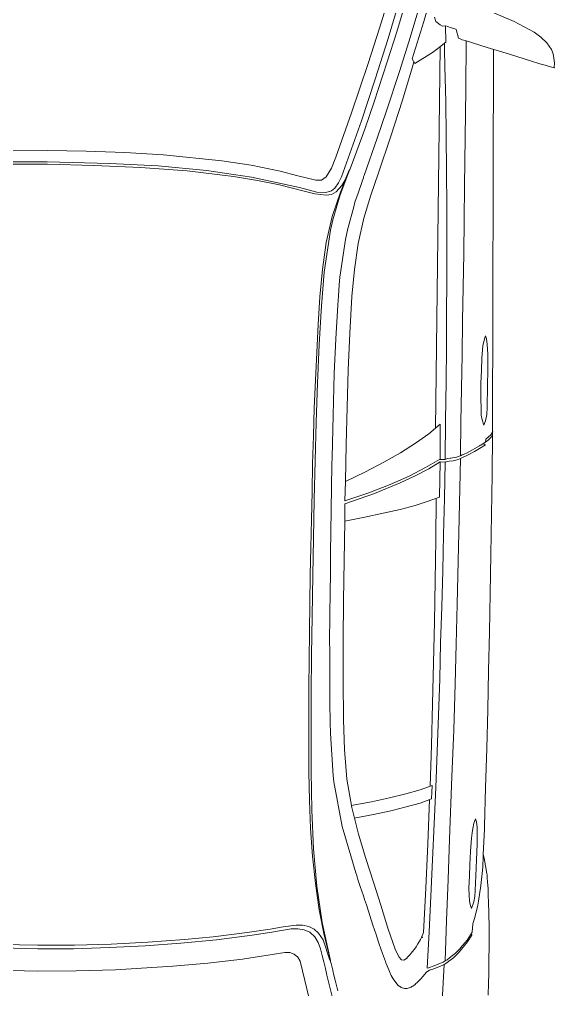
# Model space of a CAD drawing. Header units: inches. Extents: x 13 to 261, y -112 to -47.
# Drawn here: x 53.907 to 55.001, y -70.196 to -68.212 of the extents above; entities that cross this region are included whole.
import ezdxf

# ---------------------------------------------------------------- set-up
doc = ezdxf.new("R2010")
doc.units = ezdxf.units.IN
doc.header["$MEASUREMENT"] = 0
doc.layers.add('AUTOS', color=6, linetype='Continuous', lineweight=20)

msp = doc.modelspace()

# ---------------------------------------------------------------- linework, layer by layer
at = {"layer": 'AUTOS', "linetype": 'Continuous'}
for p, q in [((54.7692, -68.0965), (54.7337, -68.2161)), ((54.6613, -68.2507), (54.6978, -68.1276)), ((54.7019, -68.1597), (54.6785, -68.2374)), ((54.6436, -68.2295), (54.6629, -68.1657)), ((54.7267, -68.1805), (54.7032, -68.2577)), ((54.869, -68.1952), (54.9183, -68.2163)), ((54.7337, -68.2161), (54.7103, -68.2928)), ((54.7587, -68.2159), (54.7559, -68.2073)), ((54.7587, -68.2159), (54.7672, -68.223)), ((54.9183, -68.2163), (54.9595, -68.2383)), ((54.6202, -68.3022), (54.6436, -68.2295)), ((54.6785, -68.2374), (54.6592, -68.2987)), ((54.7672, -68.223), (54.7721, -68.226)), ((54.7721, -68.226), (54.7776, -68.2251)), ((54.7776, -68.2251), (54.7781, -68.2251)), ((54.7831, -68.2267), (54.7781, -68.2251)), ((54.7792, -68.2586), (54.7781, -68.2251)), ((54.7831, -68.2267), (54.7846, -68.2272)), ((54.7846, -68.2272), (54.7881, -68.2282)), ((54.7881, -68.2282), (54.8001, -68.2319)), ((54.8001, -68.2324), (54.8048, -68.2504)), ((54.9734, -68.248), (54.9595, -68.2383)), ((54.6348, -68.3344), (54.6613, -68.2507)), ((54.7032, -68.2577), (54.6845, -68.3185)), ((54.7792, -68.2586), (54.7696, -68.266)), ((54.8093, -68.2525), (54.8048, -68.2504)), ((54.8123, -68.2535), (54.8093, -68.2525)), ((54.8183, -68.2551), (54.8123, -68.2535)), ((54.8636, -68.2691), (54.8183, -68.2551)), ((54.8203, -68.2561), (54.8196, -68.3546)), ((54.9857, -68.2596), (54.9734, -68.248)), ((54.9951, -68.2737), (54.9857, -68.2596)), ((54.7515, -68.2793), (54.7157, -68.3024)), ((54.7626, -68.2714), (54.7515, -68.2793)), ((54.7671, -68.268), (54.7576, -69.0484)), ((54.7696, -68.266), (54.7626, -68.2714)), ((54.7762, -68.2611), (54.7765, -68.2741)), ((54.7765, -68.2741), (54.7771, -68.3081)), ((54.9089, -68.2832), (54.8636, -68.2691)), ((54.8766, -68.2733), (54.8746, -69.0558)), ((54.9951, -68.2737), (54.998, -68.2823)), ((54.6592, -68.2987), (54.6322, -68.3803)), ((54.7157, -68.3024), (54.7103, -68.2928)), ((54.7137, -68.2983), (54.7122, -68.3038)), ((54.9538, -68.2972), (54.9089, -68.2832)), ((54.9712, -68.3025), (54.9538, -68.2972)), ((54.998, -68.2823), (54.9999, -68.2913)), ((54.9999, -68.2913), (55.0012, -68.3008)), ((54.586, -68.4033), (54.6202, -68.3022)), ((54.6845, -68.3185), (54.658, -68.3992)), ((54.7122, -68.3038), (54.6903, -68.3771)), ((54.7771, -68.3081), (54.7788, -68.3801)), ((54.9817, -68.3056), (54.9712, -68.3025)), ((54.9901, -68.3082), (54.9817, -68.3056)), ((54.9956, -68.3098), (54.9901, -68.3082)), ((54.9986, -68.3103), (54.9956, -68.3098)), ((55.0011, -68.3108), (54.9986, -68.3103)), ((55.0012, -68.3008), (55.0006, -68.3103)), ((55.0006, -68.3103), (55.0011, -68.3108)), ((54.6063, -68.4195), (54.6348, -68.3344)), ((54.8196, -68.3546), (54.8184, -68.4536)), ((54.6903, -68.3771), (54.6664, -68.4508)), ((54.6322, -68.3803), (54.6131, -68.4361)), ((54.7788, -68.3801), (54.7799, -68.4506)), ((54.5544, -68.4934), (54.586, -68.4033)), ((54.658, -68.3992), (54.6388, -68.4549)), ((54.5757, -68.5052), (54.6063, -68.4195)), ((54.6131, -68.4361), (54.5856, -68.5123)), ((54.6388, -68.4549), (54.6119, -68.5311)), ((54.6664, -68.4508), (54.6415, -68.5255)), ((54.7799, -68.4506), (54.7805, -68.5212)), ((54.8184, -68.4536), (54.8172, -68.5526)), ((53.9645, -68.4797), (53.8855, -68.4793)), ((53.9645, -68.4797), (54.0435, -68.4812)), ((54.0435, -68.4812), (54.1229, -68.4842)), ((54.1229, -68.4842), (54.2019, -68.4891)), ((54.2019, -68.4891), (54.3208, -68.5011)), ((54.5451, -68.5163), (54.5544, -68.4934)), ((53.9642, -68.5032), (53.8367, -68.5032)), ((53.9636, -68.5082), (53.8686, -68.5081)), ((53.9641, -68.5082), (53.9636, -68.5082)), ((53.9641, -68.5082), (53.9646, -68.5082)), ((53.9642, -68.5032), (54.0917, -68.5063)), ((53.9646, -68.5082), (54.0596, -68.5104)), ((54.0596, -68.5104), (54.0601, -68.5104)), ((54.0601, -68.5104), (54.1551, -68.5146)), ((54.0917, -68.5063), (54.1911, -68.5115)), ((54.1551, -68.5146), (54.2505, -68.5217)), ((54.1911, -68.5115), (54.29, -68.5207)), ((54.3208, -68.5011), (54.3811, -68.5103)), ((54.3811, -68.5103), (54.4405, -68.5225)), ((54.5344, -68.5342), (54.5451, -68.5163)), ((54.5654, -68.534), (54.5757, -68.5052)), ((54.5836, -68.5173), (54.581, -68.5237)), ((54.5841, -68.5158), (54.5836, -68.5173)), ((54.5856, -68.5123), (54.5841, -68.5158)), ((54.2505, -68.5217), (54.3449, -68.5334)), ((54.29, -68.5207), (54.3819, -68.5343)), ((54.3449, -68.5334), (54.3943, -68.5415)), ((54.3819, -68.5343), (54.4801, -68.556)), ((54.4405, -68.5225), (54.4405, -68.5225)), ((54.4405, -68.5225), (54.4764, -68.5315)), ((54.4764, -68.5315), (54.5133, -68.5409)), ((54.5248, -68.5406), (54.5344, -68.5342)), ((54.5597, -68.546), (54.5654, -68.534)), ((54.581, -68.5237), (54.5629, -68.571)), ((54.564, -68.5655), (54.5821, -68.5187)), ((54.5723, -68.5411), (54.5821, -68.5187)), ((54.6104, -68.5356), (54.6078, -68.5426)), ((54.6109, -68.5341), (54.6104, -68.5356)), ((54.6119, -68.5311), (54.6109, -68.5341)), ((54.6415, -68.5255), (54.6259, -68.5713)), ((54.7805, -68.5212), (54.7811, -68.5962)), ((54.3943, -68.5415), (54.4387, -68.5505)), ((54.4387, -68.5505), (54.4631, -68.5563)), ((54.4631, -68.5563), (54.487, -68.5626)), ((54.4801, -68.556), (54.5155, -68.5654)), ((54.5133, -68.5409), (54.5248, -68.5406)), ((54.545, -68.5623), (54.5521, -68.5569)), ((54.5521, -68.5569), (54.5597, -68.546)), ((54.555, -68.5644), (54.5667, -68.5516)), ((54.5667, -68.5516), (54.5723, -68.5411)), ((54.6078, -68.5431), (54.5995, -68.567)), ((54.6078, -68.5426), (54.6078, -68.5431)), ((54.8172, -68.5526), (54.8163, -68.6216)), ((54.487, -68.5626), (54.5109, -68.5689)), ((54.5109, -68.5689), (54.5344, -68.5717)), ((54.5155, -68.5654), (54.534, -68.5662)), ((54.534, -68.5662), (54.545, -68.5623)), ((54.5344, -68.5717), (54.5454, -68.5698)), ((54.5454, -68.5698), (54.555, -68.5644)), ((54.5469, -68.6148), (54.564, -68.5655)), ((54.5629, -68.571), (54.5478, -68.6218)), ((54.5995, -68.567), (54.5932, -68.5859)), ((54.6259, -68.5713), (54.6113, -68.6186)), ((54.5906, -68.5954), (54.5791, -68.6372)), ((54.5932, -68.5859), (54.5906, -68.5954)), ((54.7811, -68.5962), (54.7812, -68.6707)), ((54.5347, -68.6682), (54.5469, -68.6148)), ((54.5478, -68.6218), (54.543, -68.6428)), ((54.6113, -68.6186), (54.5997, -68.67)), ((54.8163, -68.6216), (54.8155, -68.6906)), ((54.543, -68.6428), (54.5305, -68.7286)), ((54.5786, -68.6397), (54.5738, -68.6622)), ((54.5791, -68.6372), (54.5786, -68.6397)), ((54.5266, -68.7231), (54.5347, -68.6682)), ((54.5738, -68.6622), (54.5624, -68.739)), ((54.5997, -68.67), (54.5921, -68.7234)), ((54.7812, -68.6707), (54.7808, -68.7452)), ((54.8155, -68.6906), (54.8146, -68.7596)), ((54.5214, -68.7795), (54.5266, -68.7231)), ((54.5305, -68.7286), (54.5247, -68.7976)), ((54.5921, -68.7234), (54.5869, -68.7788)), ((54.5612, -68.7545), (54.5594, -68.777)), ((54.5624, -68.739), (54.5612, -68.7545)), ((54.7808, -68.7452), (54.7805, -68.8142)), ((54.8146, -68.7596), (54.8133, -68.8286)), ((54.5177, -68.836), (54.5214, -68.7795)), ((54.5594, -68.777), (54.5582, -68.7965)), ((54.5869, -68.7788), (54.5825, -68.8538)), ((54.5247, -68.7976), (54.5202, -68.8765)), ((54.5582, -68.7965), (54.5539, -68.8649)), ((54.7805, -68.8142), (54.7801, -68.8832)), ((54.8133, -68.8286), (54.8125, -68.8976)), ((54.515, -68.893), (54.5177, -68.836)), ((54.5825, -68.8538), (54.5791, -68.9292)), ((54.5539, -68.8649), (54.551, -68.9364)), ((54.8579, -68.8651), (54.8547, -68.8796)), ((54.8601, -68.8594), (54.8579, -68.8651)), ((54.8624, -68.8652), (54.8601, -68.8594)), ((54.8637, -68.8767), (54.8624, -68.8652)), ((54.5123, -68.9499), (54.515, -68.893)), ((54.5202, -68.8765), (54.5167, -68.956)), ((54.7801, -68.8832), (54.7793, -68.9522)), ((54.8547, -68.8796), (54.8524, -68.9046)), ((54.8645, -68.8967), (54.8637, -68.8767)), ((54.8125, -68.8976), (54.8111, -68.9666)), ((54.8524, -68.9046), (54.8516, -68.9301)), ((54.8646, -68.9287), (54.8645, -68.8967)), ((54.5791, -68.9292), (54.5771, -69.0052)), ((54.8516, -68.9301), (54.8508, -68.956)), ((54.8642, -68.9612), (54.8646, -68.9287)), ((54.5101, -69.0069), (54.5123, -68.9499)), ((54.551, -68.9364), (54.5484, -69.0219)), ((54.7793, -68.9522), (54.7783, -69.0322)), ((54.5167, -68.956), (54.5138, -69.0355)), ((54.8111, -68.9666), (54.8098, -69.0356)), ((54.8508, -68.956), (54.8504, -68.984)), ((54.8632, -69.0052), (54.8642, -68.9612)), ((54.8504, -68.984), (54.8511, -69.0116)), ((54.5084, -69.0639), (54.5101, -69.0069)), ((54.5771, -69.0052), (54.5752, -69.0812)), ((54.8511, -69.0116), (54.8515, -69.0216)), ((54.8625, -69.0202), (54.8632, -69.0052)), ((54.5484, -69.0219), (54.5464, -69.1069)), ((54.7783, -69.0322), (54.7774, -69.1117)), ((54.8515, -69.0216), (54.8529, -69.0311)), ((54.8529, -69.0311), (54.8567, -69.042)), ((54.8567, -69.042), (54.8603, -69.0327)), ((54.8603, -69.0327), (54.8625, -69.0202)), ((54.5138, -69.0355), (54.5118, -69.1149)), ((54.7672, -69.0395), (54.744, -69.0593)), ((54.7672, -69.0395), (54.7674, -69.111)), ((54.8098, -69.0356), (54.809, -69.1045)), ((54.5067, -69.1209), (54.5084, -69.0639)), ((54.744, -69.0593), (54.7168, -69.0789)), ((54.8654, -69.0722), (54.8553, -69.0801)), ((54.8604, -69.0707), (54.8603, -69.0767)), ((54.871, -69.0618), (54.8604, -69.0707)), ((54.8714, -69.0663), (54.8654, -69.0722)), ((54.8746, -69.0558), (54.871, -69.0618)), ((54.8745, -69.0618), (54.8714, -69.0663)), ((54.8745, -69.0613), (54.8735, -69.1428)), ((54.8746, -69.0558), (54.8745, -69.0583)), ((54.8745, -69.0583), (54.8745, -69.0588)), ((54.8745, -69.0583), (54.8745, -69.0598)), ((54.8745, -69.0583), (54.8745, -69.0613)), ((54.8745, -69.0598), (54.8745, -69.0608)), ((54.8745, -69.0608), (54.8745, -69.0618)), ((54.5752, -69.0812), (54.5738, -69.1572)), ((54.7168, -69.0789), (54.6865, -69.0981)), ((54.8225, -69.0982), (54.8336, -69.0923)), ((54.8336, -69.0923), (54.8477, -69.084)), ((54.8376, -69.0959), (54.8481, -69.0895)), ((54.8477, -69.084), (54.8487, -69.0835)), ((54.8481, -69.0895), (54.8602, -69.0822)), ((54.8487, -69.0835), (54.8502, -69.0825)), ((54.8502, -69.0825), (54.8512, -69.0821)), ((54.8512, -69.0821), (54.8603, -69.0767)), ((54.8553, -69.0801), (54.8602, -69.0822)), ((54.5464, -69.1069), (54.5462, -69.1224)), ((54.6865, -69.0981), (54.6523, -69.1176)), ((54.7659, -69.112), (54.7377, -69.1287)), ((54.7674, -69.111), (54.7659, -69.112)), ((54.7659, -69.112), (54.7774, -69.1117)), ((54.7769, -69.1117), (54.7789, -69.1112)), ((54.7789, -69.1112), (54.7829, -69.1102)), ((54.7829, -69.1102), (54.7879, -69.1093)), ((54.7879, -69.1093), (54.7889, -69.1093)), ((54.7889, -69.1093), (54.7929, -69.1089)), ((54.7929, -69.1089), (54.7984, -69.1079)), ((54.7938, -69.1144), (54.8019, -69.1125)), ((54.7984, -69.1079), (54.8085, -69.1045)), ((54.8019, -69.1125), (54.8089, -69.11)), ((54.8089, -69.11), (54.8064, -69.232)), ((54.8085, -69.1045), (54.809, -69.1045)), ((54.8089, -69.11), (54.8245, -69.1027)), ((54.809, -69.1045), (54.8105, -69.1036)), ((54.8105, -69.1036), (54.8125, -69.1026)), ((54.8125, -69.1026), (54.8165, -69.1011)), ((54.8165, -69.1011), (54.8225, -69.0982)), ((54.8245, -69.1027), (54.8376, -69.0959)), ((54.5055, -69.1779), (54.5067, -69.1209)), ((54.5118, -69.1149), (54.5099, -69.1939)), ((54.5462, -69.1224), (54.5446, -69.2153)), ((54.6523, -69.1176), (54.6145, -69.1372)), ((54.7377, -69.1287), (54.704, -69.1458)), ((54.7441, -69.1308), (54.7165, -69.1454)), ((54.7673, -69.1165), (54.7441, -69.1308)), ((54.7673, -69.1165), (54.7659, -69.189)), ((54.7673, -69.1165), (54.7773, -69.1177)), ((54.7773, -69.1177), (54.7759, -69.1917)), ((54.7773, -69.1177), (54.7788, -69.1172)), ((54.7788, -69.1167), (54.7858, -69.1153)), ((54.7788, -69.1172), (54.7788, -69.1167)), ((54.7858, -69.1153), (54.7938, -69.1144)), ((54.6145, -69.1372), (54.5738, -69.1572)), ((54.704, -69.1458), (54.6652, -69.1633)), ((54.7165, -69.1454), (54.6853, -69.16)), ((54.8735, -69.1428), (54.872, -69.2243)), ((54.5738, -69.1572), (54.5728, -69.1967)), ((54.6652, -69.1633), (54.6215, -69.1803)), ((54.6853, -69.16), (54.633, -69.1814)), ((54.5044, -69.2349), (54.5055, -69.1779)), ((54.633, -69.1814), (54.5727, -69.2027)), ((54.6215, -69.1803), (54.5728, -69.1967)), ((54.7659, -69.189), (54.7428, -69.1972)), ((54.7584, -69.2759), (54.7594, -69.1919)), ((54.7759, -69.1917), (54.774, -69.2651)), ((54.5099, -69.1939), (54.5084, -69.2734)), ((54.5727, -69.2027), (54.5723, -69.2382)), ((54.7162, -69.2059), (54.6856, -69.2141)), ((54.7428, -69.1972), (54.7162, -69.2059)), ((54.5446, -69.2153), (54.5435, -69.3033)), ((54.6134, -69.2302), (54.5723, -69.2382)), ((54.651, -69.2221), (54.6134, -69.2302)), ((54.6856, -69.2141), (54.651, -69.2221)), ((54.872, -69.2243), (54.871, -69.3063)), ((54.5032, -69.2918), (54.5044, -69.2349)), ((54.5723, -69.2382), (54.5713, -69.3192)), ((54.8064, -69.232), (54.8043, -69.32)), ((54.774, -69.2651), (54.7726, -69.3391)), ((54.5084, -69.2734), (54.507, -69.3489)), ((54.7574, -69.3599), (54.7584, -69.2759)), ((54.502, -69.3488), (54.5032, -69.2918)), ((54.5435, -69.3033), (54.543, -69.3493)), ((54.871, -69.3063), (54.8695, -69.3858)), ((54.5713, -69.3192), (54.5698, -69.4007)), ((54.8043, -69.32), (54.8023, -69.408)), ((54.5013, -69.4063), (54.502, -69.3488)), ((54.507, -69.3489), (54.5055, -69.4324)), ((54.543, -69.3493), (54.5426, -69.3798)), ((54.7726, -69.3391), (54.7707, -69.4131)), ((54.7558, -69.4439), (54.7574, -69.3599)), ((54.5426, -69.3803), (54.5413, -69.4843)), ((54.5426, -69.3798), (54.5426, -69.3803)), ((54.8695, -69.3858), (54.8681, -69.4653)), ((54.5001, -69.4643), (54.5013, -69.4063)), ((54.5698, -69.4007), (54.5694, -69.4817)), ((54.8023, -69.408), (54.8003, -69.4895)), ((54.7707, -69.4131), (54.7683, -69.4871)), ((54.5055, -69.4324), (54.5045, -69.5119)), ((54.7538, -69.5279), (54.7558, -69.4439)), ((54.4994, -69.5218), (54.5001, -69.4643)), ((54.8681, -69.4653), (54.8661, -69.5443)), ((54.5413, -69.4843), (54.5416, -69.5018)), ((54.5694, -69.4817), (54.5694, -69.5627)), ((54.7683, -69.4871), (54.7664, -69.5611)), ((54.8003, -69.4895), (54.7978, -69.5709)), ((54.5416, -69.5018), (54.5418, -69.6098)), ((54.4992, -69.5793), (54.4994, -69.5218)), ((54.5045, -69.5119), (54.5035, -69.5914)), ((54.7518, -69.6119), (54.7538, -69.5279)), ((54.8661, -69.5443), (54.8647, -69.6238)), ((54.5694, -69.5627), (54.5699, -69.6442)), ((54.7664, -69.5611), (54.764, -69.635)), ((54.499, -69.6368), (54.4992, -69.5793)), ((54.7978, -69.5709), (54.7951, -69.6654)), ((54.5035, -69.5914), (54.5036, -69.6709)), ((54.5418, -69.6098), (54.5423, -69.6493)), ((54.7498, -69.6964), (54.7518, -69.6119)), ((54.8647, -69.6238), (54.8627, -69.7032)), ((54.4988, -69.6943), (54.499, -69.6368)), ((54.5699, -69.6442), (54.5716, -69.7052)), ((54.764, -69.635), (54.7611, -69.709)), ((54.5423, -69.6493), (54.543, -69.6724)), ((54.7951, -69.6654), (54.7915, -69.7604)), ((54.5036, -69.6709), (54.5036, -69.7504)), ((54.543, -69.6724), (54.549, -69.7584)), ((54.4991, -69.7518), (54.4988, -69.6943)), ((54.5716, -69.7052), (54.5764, -69.7658)), ((54.7472, -69.7803), (54.7498, -69.6964)), ((54.8627, -69.7032), (54.8602, -69.7827)), ((54.7611, -69.709), (54.7582, -69.783)), ((54.5004, -69.8093), (54.4991, -69.7518)), ((54.5036, -69.7504), (54.5051, -69.8294)), ((54.549, -69.7584), (54.5503, -69.7715)), ((54.5764, -69.7658), (54.5867, -69.8239)), ((54.7915, -69.7604), (54.7864, -69.8883)), ((54.5503, -69.7715), (54.5672, -69.8627)), ((54.7262, -69.7876), (54.7508, -69.7789)), ((54.7508, -69.7789), (54.7499, -69.8059)), ((54.7582, -69.783), (54.7553, -69.8569)), ((54.8602, -69.7827), (54.8578, -69.8622)), ((54.6269, -69.8119), (54.664, -69.8038)), ((54.664, -69.8038), (54.6971, -69.7957)), ((54.6971, -69.7957), (54.7262, -69.7876)), ((54.7263, -69.8146), (54.7499, -69.8059)), ((54.7459, -69.8073), (54.7423, -69.8983)), ((54.5022, -69.8664), (54.5004, -69.8093)), ((54.5858, -69.8194), (54.6269, -69.8119)), ((54.5867, -69.8239), (54.6005, -69.8781)), ((54.6666, -69.8304), (54.6982, -69.8223)), ((54.6982, -69.8223), (54.7263, -69.8146)), ((54.5051, -69.8294), (54.5087, -69.908)), ((54.5919, -69.8455), (54.631, -69.8379)), ((54.631, -69.8379), (54.6666, -69.8304)), ((54.8363, -69.8559), (54.8396, -69.847)), ((54.8396, -69.847), (54.8414, -69.853)), ((54.5065, -69.9234), (54.5022, -69.8664)), ((54.5672, -69.8627), (54.5691, -69.8697)), ((54.7553, -69.8569), (54.7519, -69.9309)), ((54.8326, -69.8754), (54.8342, -69.8664)), ((54.8342, -69.8664), (54.8363, -69.8559)), ((54.8414, -69.853), (54.8427, -69.865)), ((54.8427, -69.865), (54.8431, -69.8775)), ((54.8578, -69.8622), (54.8577, -69.8682)), ((54.5691, -69.8697), (54.5951, -69.9575)), ((54.6005, -69.8781), (54.6154, -69.9283)), ((54.8296, -69.9134), (54.8315, -69.8864)), ((54.8315, -69.8864), (54.8326, -69.8754)), ((54.8431, -69.8775), (54.8428, -69.8985)), ((54.8577, -69.8682), (54.8556, -69.9202)), ((54.8577, -69.8682), (54.8577, -69.8687)), ((54.7423, -69.8983), (54.7382, -69.9888)), ((54.7864, -69.8883), (54.7834, -69.9713)), ((54.7864, -69.8883), (54.7834, -69.9713)), ((54.8428, -69.8985), (54.8414, -69.931)), ((54.5123, -69.979), (54.5065, -69.9234)), ((54.5087, -69.908), (54.5152, -69.9845)), ((54.8283, -69.9403), (54.8296, -69.9134)), ((54.8555, -69.9257), (54.8554, -69.9292)), ((54.8556, -69.9202), (54.8555, -69.9227)), ((54.8555, -69.9227), (54.8555, -69.9257)), ((54.857, -69.9277), (54.8556, -69.9202)), ((54.6154, -69.9283), (54.6309, -69.9764)), ((54.7519, -69.9309), (54.7485, -70.0049)), ((54.827, -69.9643), (54.8283, -69.9403)), ((54.8414, -69.931), (54.8405, -69.9635)), ((54.8543, -69.9452), (54.8537, -69.9527)), ((54.8548, -69.9377), (54.8543, -69.9452)), ((54.8554, -69.9322), (54.8548, -69.9377)), ((54.8554, -69.9292), (54.8554, -69.9322)), ((54.8598, -69.9432), (54.857, -69.9277)), ((54.8626, -69.9588), (54.8598, -69.9432)), ((54.5951, -69.9575), (54.597, -69.963)), ((54.597, -69.963), (54.597, -69.9635)), ((54.597, -69.9635), (54.5975, -69.9655)), ((54.5994, -69.9711), (54.5975, -69.9655)), ((54.8262, -69.9883), (54.827, -69.9643)), ((54.8405, -69.9635), (54.8387, -69.9935)), ((54.8503, -69.9836), (54.8537, -69.9527)), ((54.8631, -69.9618), (54.8626, -69.9588)), ((54.8631, -69.9613), (54.8631, -69.9618)), ((54.8635, -69.9678), (54.8631, -69.9618)), ((54.5202, -70.0331), (54.5123, -69.979)), ((54.5152, -69.9845), (54.5263, -70.0587)), ((54.6037, -69.9851), (54.5994, -69.9711)), ((54.6105, -70.0047), (54.6037, -69.9851)), ((54.6309, -69.9764), (54.6458, -70.0236)), ((54.7834, -69.9713), (54.7804, -70.0548)), ((54.7834, -69.9713), (54.7804, -70.0548)), ((54.8454, -70.0156), (54.8503, -69.9836)), ((54.8639, -69.9758), (54.8635, -69.9678)), ((54.8652, -69.9898), (54.8639, -69.9758)), ((54.6134, -70.0137), (54.6105, -70.0047)), ((54.7382, -69.9888), (54.7336, -70.0797)), ((54.7485, -70.0049), (54.7446, -70.0783)), ((54.8265, -70.0038), (54.8262, -69.9883)), ((54.8274, -70.0148), (54.8265, -70.0038)), ((54.8387, -69.9935), (54.838, -70.006)), ((54.8656, -70.0028), (54.8652, -69.9898)), ((54.8664, -70.0183), (54.8656, -70.0028)), ((54.6139, -70.0152), (54.6134, -70.0137)), ((54.6173, -70.0248), (54.6139, -70.0152)), ((54.6235, -70.0444), (54.6173, -70.0248)), ((54.6458, -70.0236), (54.6602, -70.0703)), ((54.8288, -70.0224), (54.8274, -70.0148)), ((54.8315, -70.0301), (54.8288, -70.0224)), ((54.8359, -70.0169), (54.8315, -70.0301)), ((54.838, -70.006), (54.8359, -70.0169)), ((54.8385, -70.049), (54.8443, -70.0235)), ((54.8443, -70.0235), (54.8454, -70.0156)), ((54.8671, -70.0393), (54.8664, -70.0183)), ((54.53, -70.0852), (54.5202, -70.0331)), ((54.6298, -70.0644), (54.6235, -70.0444)), ((54.8672, -70.0698), (54.8671, -70.0393)), ((54.4467, -70.0677), (54.4733, -70.0645)), ((54.4733, -70.0645), (54.4863, -70.0647)), ((54.4863, -70.0647), (54.4987, -70.0673)), ((54.5263, -70.0587), (54.5429, -70.1364)), ((54.6366, -70.0835), (54.6298, -70.0644)), ((54.7804, -70.0548), (54.7774, -70.1377)), ((54.7804, -70.0548), (54.7774, -70.1377)), ((54.8339, -70.0618), (54.8331, -70.0784)), ((54.8339, -70.0618), (54.8385, -70.049)), ((54.3035, -70.088), (54.3726, -70.0793)), ((54.3104, -70.0941), (54.383, -70.0849)), ((54.3726, -70.0793), (54.4202, -70.0724)), ((54.383, -70.0849), (54.4231, -70.0784)), ((54.4202, -70.0724), (54.4467, -70.0677)), ((54.4231, -70.0784), (54.4627, -70.0719)), ((54.4627, -70.0719), (54.4767, -70.0716)), ((54.4767, -70.0716), (54.4897, -70.0737)), ((54.4897, -70.0737), (54.5011, -70.0789)), ((54.4987, -70.0673), (54.5097, -70.0725)), ((54.5011, -70.0789), (54.511, -70.0885)), ((54.5097, -70.0725), (54.5186, -70.0806)), ((54.5186, -70.0806), (54.5279, -70.0947)), ((54.637, -70.0865), (54.6366, -70.0835)), ((54.6602, -70.0703), (54.6757, -70.1135)), ((54.729, -70.0896), (54.7336, -70.0797)), ((54.7446, -70.0783), (54.7407, -70.1523)), ((54.8224, -70.0948), (54.8331, -70.0784)), ((54.8234, -70.0983), (54.8321, -70.0849)), ((54.8306, -70.0829), (54.8321, -70.0844)), ((54.8321, -70.0844), (54.8321, -70.0849)), ((54.8675, -70.0933), (54.8672, -70.0698)), ((53.9447, -70.1056), (53.8698, -70.1037)), ((54.0197, -70.1055), (54.0948, -70.1034)), ((54.0948, -70.1034), (54.1698, -70.0994)), ((54.1642, -70.1068), (54.2373, -70.1012)), ((54.1698, -70.0994), (54.2449, -70.0938)), ((54.2373, -70.1012), (54.3104, -70.0941)), ((54.2449, -70.0938), (54.3035, -70.088)), ((54.511, -70.0885), (54.5178, -70.1001)), ((54.5178, -70.1001), (54.5227, -70.1131)), ((54.5279, -70.0947), (54.5419, -70.1359)), ((54.5429, -70.1364), (54.53, -70.0852)), ((54.6428, -70.1031), (54.637, -70.0865)), ((54.6496, -70.1227), (54.6428, -70.1031)), ((54.7183, -70.1085), (54.7218, -70.1026)), ((54.7218, -70.1026), (54.7269, -70.0936)), ((54.7269, -70.0936), (54.729, -70.0896)), ((54.73, -70.0872), (54.731, -70.0902)), ((54.8051, -70.1211), (54.8234, -70.0983)), ((54.8092, -70.1111), (54.8224, -70.0948)), ((54.8672, -70.1153), (54.8673, -70.1033)), ((54.8673, -70.1033), (54.8675, -70.0933)), ((53.9447, -70.1126), (53.8717, -70.1107)), ((53.9447, -70.1056), (54.0197, -70.1055)), ((53.9447, -70.1126), (54.0177, -70.1125)), ((54.0177, -70.1125), (54.0912, -70.1104)), ((54.0912, -70.1104), (54.1642, -70.1068)), ((54.3634, -70.1337), (54.4496, -70.1203)), ((54.4496, -70.1203), (54.4601, -70.1204)), ((54.4601, -70.1204), (54.4691, -70.1235)), ((54.4691, -70.1235), (54.4765, -70.1296)), ((54.5227, -70.1131), (54.526, -70.1267)), ((54.6554, -70.1388), (54.6496, -70.1227)), ((54.6757, -70.1135), (54.6796, -70.1225)), ((54.6796, -70.1225), (54.6835, -70.1301)), ((54.7061, -70.1244), (54.7015, -70.1293)), ((54.7061, -70.1244), (54.7081, -70.1219)), ((54.7061, -70.1244), (54.7061, -70.1244)), ((54.7081, -70.1219), (54.7167, -70.1105)), ((54.7167, -70.1105), (54.7183, -70.1085)), ((54.7183, -70.1085), (54.7183, -70.1085)), ((54.7865, -70.1313), (54.7986, -70.1215)), ((54.7945, -70.1314), (54.8051, -70.1211)), ((54.7986, -70.1215), (54.8087, -70.1116)), ((54.8087, -70.1116), (54.8092, -70.1111)), ((54.867, -70.1273), (54.8672, -70.1153)), ((54.2212, -70.1485), (54.2928, -70.1424)), ((54.2928, -70.1424), (54.3634, -70.1337)), ((54.4765, -70.1296), (54.4809, -70.1381)), ((54.4809, -70.1381), (54.5047, -70.2339)), ((54.526, -70.1267), (54.5294, -70.1397)), ((54.5294, -70.1397), (54.5327, -70.1533)), ((54.5419, -70.1359), (54.5429, -70.1364)), ((54.5429, -70.1364), (54.5434, -70.1384)), ((54.5443, -70.1429), (54.5434, -70.1384)), ((54.5477, -70.1564), (54.5443, -70.1429)), ((54.6564, -70.1413), (54.6554, -70.1388)), ((54.6588, -70.1478), (54.6564, -70.1413)), ((54.6835, -70.1301), (54.6884, -70.1352)), ((54.6884, -70.1352), (54.6934, -70.1357)), ((54.6934, -70.1357), (54.6985, -70.1328)), ((54.6985, -70.1328), (54.7015, -70.1293)), ((54.7553, -70.1475), (54.7648, -70.1436)), ((54.7648, -70.1436), (54.7734, -70.1402)), ((54.7753, -70.1447), (54.7714, -70.2197)), ((54.7728, -70.1462), (54.7753, -70.1447)), ((54.7734, -70.1402), (54.7774, -70.1377)), ((54.7753, -70.1447), (54.7809, -70.1413)), ((54.7774, -70.1377), (54.7819, -70.1353)), ((54.7809, -70.1413), (54.7854, -70.1383)), ((54.7819, -70.1353), (54.7865, -70.1313)), ((54.7854, -70.1383), (54.7945, -70.1314)), ((54.8668, -70.1498), (54.8669, -70.1358)), ((54.8669, -70.1358), (54.867, -70.1273)), ((53.9441, -70.1586), (53.8646, -70.1562)), ((53.9441, -70.1586), (54.0236, -70.1581)), ((54.0236, -70.1581), (54.1036, -70.1561)), ((54.1036, -70.1561), (54.2212, -70.1485)), ((54.5327, -70.1533), (54.536, -70.1668)), ((54.5477, -70.1574), (54.5477, -70.1564)), ((54.55, -70.1665), (54.5477, -70.1574)), ((54.6636, -70.1594), (54.6588, -70.1478)), ((54.6636, -70.1594), (54.6675, -70.1674)), ((54.7351, -70.1652), (54.7396, -70.1603)), ((54.7396, -70.1603), (54.7421, -70.1588)), ((54.7437, -70.1518), (54.7407, -70.1523)), ((54.7421, -70.1588), (54.7457, -70.1564)), ((54.7437, -70.1518), (54.7473, -70.1504)), ((54.7457, -70.1564), (54.7522, -70.1544)), ((54.7473, -70.1504), (54.7543, -70.1475)), ((54.7522, -70.1544), (54.7547, -70.1535)), ((54.7543, -70.1475), (54.7553, -70.1475)), ((54.7547, -70.1535), (54.7623, -70.1506)), ((54.7623, -70.1506), (54.7648, -70.1496)), ((54.7648, -70.1496), (54.7728, -70.1462)), ((54.8659, -70.1828), (54.8666, -70.1643)), ((54.8666, -70.1643), (54.8668, -70.1498)), ((54.536, -70.1668), (54.5508, -70.227)), ((54.5529, -70.177), (54.55, -70.1665)), ((54.5582, -70.1986), (54.5529, -70.177)), ((54.6675, -70.1674), (54.6715, -70.1745)), ((54.6715, -70.1745), (54.6729, -70.1765)), ((54.6729, -70.1765), (54.6818, -70.1876)), ((54.7163, -70.1855), (54.7178, -70.184)), ((54.7178, -70.184), (54.7194, -70.1825)), ((54.7194, -70.1825), (54.728, -70.1741)), ((54.728, -70.1741), (54.7325, -70.1687)), ((54.728, -70.1741), (54.7325, -70.1687)), ((54.7325, -70.1687), (54.7351, -70.1652)), ((54.8656, -70.2073), (54.8659, -70.1828)), ((54.6818, -70.1876), (54.6848, -70.1901)), ((54.6848, -70.1901), (54.6863, -70.1906)), ((54.6863, -70.1906), (54.6877, -70.1917)), ((54.6877, -70.1917), (54.6947, -70.1937)), ((54.6947, -70.1937), (54.7002, -70.1938)), ((54.7002, -70.1938), (54.7022, -70.1933)), ((54.7022, -70.1933), (54.7078, -70.1909)), ((54.7078, -70.1909), (54.7098, -70.1899)), ((54.7098, -70.1899), (54.7113, -70.1889)), ((54.7113, -70.1889), (54.7163, -70.1855))]:
    msp.add_line(p, q, dxfattribs=at)
msp.add_point((54.8746, -69.0543), dxfattribs=at)

doc.saveas('drawing.dxf')
